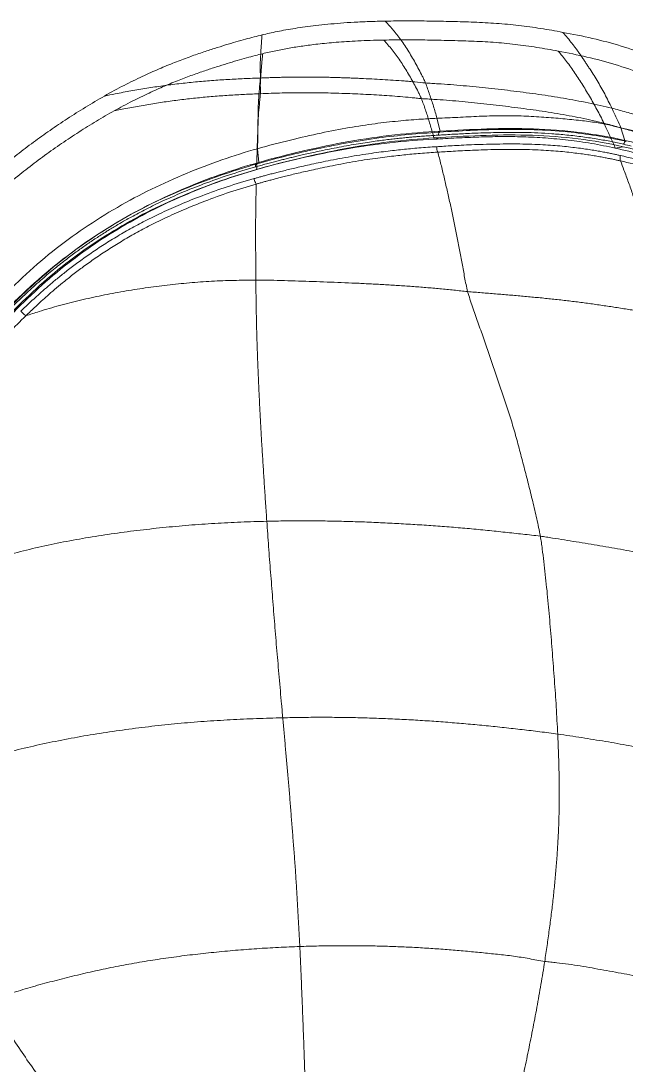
# Model space of a CAD drawing. Header units: inches. Extents: x 143011 to 144494, y -46023 to -44974.
# Drawn here: x 144052.5 to 144085.1, y -45899.4 to -45843.1 of the extents above; entities that cross this region are included whole.
import ezdxf

# ---------------------------------------------------------------- set-up
doc = ezdxf.new("R2010")
doc.units = ezdxf.units.IN
doc.header["$LTSCALE"] = 2
doc.header["$MEASUREMENT"] = 0
doc.layers.add('PRODUCT', color=1, linetype='CONTINUOUS', lineweight=15)

msp = doc.modelspace()

# ---------------------------------------------------------------- linework, layer by layer
at = {"layer": 'PRODUCT', "linetype": 'ByBlock'}
for p, q in [((144074.935, -45848.358), (144075.113, -45849.052)), ((144075.091, -45849.102), (144075.09, -45849.102)), ((144084.864, -45848.872), (144085.068, -45849.55)), ((144074.792, -45849.483), (144075.105, -45849.399)), ((144085.142, -45849.598), (144085.141, -45849.598)), ((144065.251, -45849.996), (144065.322, -45850.737)), ((144084.559, -45849.971), (144084.975, -45849.89)), ((144065.173, -45850.824), (144065.173, -45850.824)), ((144065.413, -45851.062), (144065.598, -45851.01)), ((144065.204, -45851.122), (144065.393, -45851.069))]:
    msp.add_line(p, q, dxfattribs=at)
for points, start_tangent, end_tangent in [([(144072.142, -45843.117), (144071.269, -45843.139), (144070.466, -45843.177), (144069.724, -45843.226), (144069.039, -45843.287), (144068.406, -45843.354), (144067.82, -45843.428), (144067.279, -45843.509), (144066.778, -45843.592), (144066.315, -45843.68), (144065.89, -45843.771), (144065.5, -45843.861)], (-0.999829, -0.018499), (-0.97219, -0.234194)), ([(144081.727, -45843.722), (144080.535, -45843.512), (144079.342, -45843.349), (144078.14, -45843.239), (144076.936, -45843.173), (144075.737, -45843.138), (144074.538, -45843.114), (144073.349, -45843.105), (144072.142, -45843.117)], (-0.982961, 0.183816), (-0.999829, -0.018488)), ([(144074.314, -45846.454), (144074.232, -45846.265), (144074.142, -45846.082), (144073.957, -45845.721), (144073.763, -45845.368), (144073.565, -45845.022), (144073.357, -45844.68), (144073.142, -45844.355), (144072.921, -45844.043), (144072.807, -45843.892), (144072.692, -45843.746), (144072.576, -45843.604), (144072.458, -45843.465), (144072.338, -45843.33), (144072.218, -45843.199), (144072.142, -45843.117)], (-0.368819, 0.929501), (-0.684119, 0.72937)), ([(144065.5, -45843.861), (144065.07, -45843.968), (144064.6, -45844.093), (144064.088, -45844.237), (144063.532, -45844.403), (144062.928, -45844.591), (144062.271, -45844.808), (144061.556, -45845.057), (144060.781, -45845.347), (144059.942, -45845.692), (144059.036, -45846.102), (144058.053, -45846.582), (144056.993, -45847.157)], (-0.972191, -0.23419), (-0.869092, -0.494651)), ([(144065.5, -45843.861), (144065.487, -45843.982), (144065.479, -45844.088), (144065.471, -45844.196), (144065.463, -45844.305), (144065.454, -45844.416), (144065.438, -45844.643), (144065.425, -45844.88), (144065.412, -45845.125), (144065.401, -45845.372), (144065.396, -45845.628), (144065.403, -45845.892), (144065.407, -45846.03), (144065.404, -45846.186)], (-0.126114, -0.992016), (-0.065199, -0.997872)), ([(144072.06, -45844.139), (144071.334, -45844.157), (144070.67, -45844.185), (144070.062, -45844.22), (144069.501, -45844.261), (144068.985, -45844.308), (144068.513, -45844.356), (144068.084, -45844.407), (144067.691, -45844.46), (144067.321, -45844.516), (144066.96, -45844.575), (144066.598, -45844.641), (144066.236, -45844.713), (144065.879, -45844.791), (144065.533, -45844.873)], (-0.99982, -0.018966), (-0.97108, -0.238755)), ([(144081.481, -45844.737), (144080.322, -45844.531), (144079.153, -45844.37), (144077.975, -45844.261), (144076.792, -45844.197), (144075.61, -45844.161), (144074.428, -45844.137), (144073.249, -45844.127), (144072.06, -45844.139)], (-0.982689, 0.185264), (-0.99982, -0.018968)), ([(144072.06, -45844.139), (144072.289, -45844.395), (144072.514, -45844.666), (144072.733, -45844.951), (144072.945, -45845.252), (144073.151, -45845.565), (144073.351, -45845.893), (144073.546, -45846.232), (144073.737, -45846.577), (144073.922, -45846.931), (144074.012, -45847.111), (144074.094, -45847.294)], (0.679349, -0.733816), (0.373991, -0.927432)), ([(144093.439, -45848.32), (144092.053, -45847.571), (144090.673, -45846.874), (144089.261, -45846.204), (144087.832, -45845.562), (144086.371, -45844.97), (144084.868, -45844.462), (144083.322, -45844.047), (144081.727, -45843.722)], (-0.8745, 0.485026), (-0.982963, 0.183806)), ([(144081.727, -45843.722), (144081.984, -45844.022), (144082.226, -45844.323), (144082.345, -45844.479), (144082.462, -45844.637), (144082.578, -45844.798), (144082.692, -45844.961), (144082.805, -45845.125), (144082.917, -45845.292), (144083.028, -45845.46), (144083.138, -45845.628), (144083.357, -45845.97), (144083.574, -45846.322), (144083.782, -45846.68), (144083.984, -45847.047), (144084.181, -45847.425), (144084.374, -45847.812)], (0.660541, -0.75079), (0.438225, -0.898865)), ([(144092.941, -45849.234), (144091.585, -45848.504), (144090.234, -45847.823), (144088.849, -45847.167), (144087.449, -45846.538), (144086.017, -45845.959), (144084.544, -45845.461), (144083.03, -45845.055), (144081.481, -45844.737)], (-0.875438, 0.483331), (-0.982691, 0.185254)), ([(144083.947, -45848.622), (144083.758, -45848.245), (144083.565, -45847.877), (144083.366, -45847.519), (144083.164, -45847.168), (144082.957, -45846.825), (144082.747, -45846.49), (144082.534, -45846.16), (144082.318, -45845.837), (144082.098, -45845.522), (144081.873, -45845.218), (144081.642, -45844.929), (144081.481, -45844.737)], (-0.438757, 0.898606), (-0.651075, 0.759013)), ([(144065.533, -45844.873), (144065.121, -45844.976), (144064.66, -45845.1), (144064.151, -45845.244), (144063.609, -45845.406), (144063.033, -45845.587), (144062.415, -45845.791), (144061.749, -45846.024), (144061.024, -45846.294), (144060.238, -45846.617), (144059.398, -45846.996), (144058.495, -45847.434), (144057.52, -45847.954)], (-0.97108, -0.238754), (-0.873169, -0.487418)), ([(144065.533, -45844.873), (144065.529, -45844.906), (144065.508, -45845.112), (144065.486, -45845.325), (144065.468, -45845.545), (144065.45, -45845.772), (144065.432, -45846.008), (144065.416, -45846.249), (144065.404, -45846.496), (144065.405, -45846.751), (144065.408, -45846.883), (144065.404, -45847.034)], (-0.106791, -0.994282), (-0.075544, -0.997143)), ([(144056.993, -45847.157), (144057.566, -45847.038), (144058.424, -45846.878), (144059.279, -45846.736), (144059.708, -45846.669), (144060.14, -45846.606), (144060.575, -45846.547), (144061.013, -45846.493), (144061.454, -45846.442), (144061.897, -45846.397), (144062.339, -45846.357), (144062.777, -45846.322), (144063.656, -45846.263), (144064.097, -45846.239), (144064.536, -45846.219), (144064.972, -45846.202), (144065.189, -45846.194), (144065.296, -45846.19), (144065.404, -45846.186)], (0.97671, 0.214566), (0.99932, 0.036879)), ([(144065.251, -45849.996), (144065.252, -45849.965), (144065.263, -45849.3), (144065.273, -45848.649), (144065.285, -45848.009), (144065.307, -45847.382), (144065.353, -45846.768), (144065.382, -45846.468), (144065.404, -45846.186)], (0.016359, 0.999866), (0.060925, 0.998142)), ([(144065.404, -45846.186), (144065.48, -45846.183), (144065.556, -45846.18), (144065.708, -45846.175), (144065.86, -45846.169), (144066.011, -45846.164), (144066.315, -45846.154), (144066.62, -45846.145), (144066.926, -45846.139), (144067.232, -45846.135), (144067.536, -45846.132), (144067.835, -45846.131), (144068.134, -45846.132), (144068.44, -45846.135), (144068.746, -45846.14), (144069.046, -45846.146), (144069.343, -45846.154), (144069.64, -45846.163), (144069.935, -45846.173), (144070.231, -45846.183), (144070.527, -45846.195), (144070.824, -45846.208), (144071.414, -45846.236), (144071.996, -45846.267), (144072.577, -45846.302), (144073.16, -45846.345), (144073.451, -45846.371), (144073.74, -45846.399), (144074.314, -45846.454)], (0.999357, 0.035856), (0.996516, -0.083403)), ([(144084.374, -45847.812), (144083.737, -45847.659), (144083.087, -45847.521), (144082.432, -45847.396), (144081.77, -45847.278), (144081.102, -45847.168), (144080.43, -45847.068), (144079.756, -45846.976), (144079.081, -45846.89), (144078.401, -45846.809), (144077.72, -45846.734), (144077.041, -45846.664), (144076.357, -45846.599), (144075.673, -45846.542), (144074.992, -45846.497), (144074.653, -45846.477), (144074.314, -45846.454)], (-0.968951, 0.247253), (-0.996994, 0.077484)), ([(144074.935, -45848.358), (144074.746, -45847.711), (144074.538, -45847.072), (144074.43, -45846.76), (144074.314, -45846.454)], (-0.266527, 0.963827), (-0.36995, 0.929052)), ([(144065.404, -45847.034), (144064.555, -45847.069), (144063.706, -45847.116), (144062.857, -45847.18), (144062.01, -45847.256), (144061.166, -45847.351), (144060.327, -45847.463), (144059.494, -45847.591), (144058.664, -45847.731), (144057.842, -45847.886), (144057.52, -45847.954)], (-0.999303, -0.037319), (-0.977657, -0.210205)), ([(144065.204, -45851.122), (144065.213, -45850.764), (144065.232, -45850.109), (144065.251, -45849.467), (144065.274, -45848.835), (144065.303, -45848.217), (144065.351, -45847.61), (144065.381, -45847.312), (144065.404, -45847.034)], (0.025811, 0.999667), (0.066297, 0.9978)), ([(144065.404, -45847.034), (144065.993, -45847.011), (144066.582, -45846.993), (144067.169, -45846.982), (144067.755, -45846.978), (144068.34, -45846.978), (144068.922, -45846.988), (144069.503, -45847.003), (144070.082, -45847.022), (144070.66, -45847.046), (144071.235, -45847.075), (144071.808, -45847.107), (144072.381, -45847.143), (144072.952, -45847.185), (144073.523, -45847.239), (144073.809, -45847.268), (144074.094, -45847.294)], (0.999229, 0.039262), (0.996886, -0.078862)), ([(144056.993, -45847.157), (144055.963, -45847.765), (144054.987, -45848.382), (144054.056, -45849.009), (144053.158, -45849.652), (144052.287, -45850.315), (144051.437, -45851.005), (144050.608, -45851.735)], (-0.869096, -0.494643), (-0.737924, -0.674884)), ([(144083.947, -45848.622), (144083.326, -45848.473), (144082.7, -45848.34), (144082.066, -45848.219), (144081.424, -45848.105), (144080.775, -45847.999), (144080.121, -45847.902), (144079.462, -45847.813), (144078.799, -45847.728), (144078.133, -45847.648), (144077.463, -45847.575), (144076.791, -45847.505), (144076.117, -45847.44), (144075.442, -45847.383), (144074.768, -45847.337), (144074.432, -45847.317), (144074.094, -45847.294)], (-0.968512, 0.248967), (-0.99689, 0.078803)), ([(144074.792, -45849.483), (144074.705, -45849.172), (144074.516, -45848.529), (144074.315, -45847.902), (144074.208, -45847.595), (144074.094, -45847.294)], (-0.268359, 0.963319), (-0.373808, 0.927506)), ([(144057.52, -45847.954), (144056.559, -45848.509), (144055.613, -45849.098), (144054.681, -45849.716), (144053.764, -45850.364), (144052.864, -45851.043), (144051.983, -45851.754), (144051.129, -45852.505)], (-0.873174, -0.487408), (-0.737035, -0.675855)), ([(144084.374, -45847.812), (144084.665, -45848.427), (144084.864, -45848.872)], (0.440577, -0.897715), (0.399298, -0.916821)), ([(144095.214, -45851.825), (144094.89, -45851.676), (144094.56, -45851.519), (144093.893, -45851.206), (144093.219, -45850.9), (144092.537, -45850.603), (144091.847, -45850.314), (144091.147, -45850.031), (144090.437, -45849.753), (144089.716, -45849.481), (144088.984, -45849.214), (144088.238, -45848.954), (144087.476, -45848.705), (144086.702, -45848.469), (144085.924, -45848.242), (144085.148, -45848.023), (144084.76, -45847.915), (144084.374, -45847.812)], (-0.914154, 0.405366), (-0.967913, 0.251285)), ([(144065.251, -45849.996), (144067.035, -45849.53), (144068.685, -45849.153), (144070.205, -45848.861), (144071.592, -45848.648), (144072.844, -45848.506), (144073.958, -45848.413), (144074.935, -45848.358)], (0.960687, 0.277635), (0.99853, 0.054202)), ([(144074.935, -45848.358), (144076.064, -45848.306), (144077.205, -45848.251), (144078.35, -45848.224), (144079.477, -45848.23), (144080.572, -45848.288), (144081.607, -45848.369), (144082.565, -45848.465), (144083.431, -45848.574), (144084.204, -45848.716), (144084.864, -45848.872)], (0.998532, 0.054164), (0.97468, -0.223602)), ([(144094.603, -45852.569), (144094.281, -45852.421), (144093.954, -45852.265), (144093.294, -45851.956), (144092.631, -45851.656), (144091.96, -45851.365), (144091.282, -45851.08), (144090.593, -45850.802), (144089.896, -45850.528), (144089.188, -45850.261), (144088.47, -45849.999), (144087.742, -45849.745), (144087.002, -45849.503), (144086.249, -45849.271), (144085.485, -45849.047), (144084.716, -45848.83), (144083.947, -45848.622)], (-0.913576, 0.406667), (-0.966708, 0.255882)), ([(144083.947, -45848.622), (144084.232, -45849.226), (144084.507, -45849.847), (144084.559, -45849.971)], (0.436562, -0.899674), (0.38748, -0.921878)), ([(144065.173, -45850.824), (144068.223, -45850.059), (144071.801, -45849.415), (144075.001, -45849.108)], (0.961588, 0.274496), (0.997726, 0.067395)), ([(144075.113, -45849.052), (144072.654, -45849.254), (144070.188, -45849.611), (144067.739, -45850.117), (144065.322, -45850.737)], (-0.998197, -0.060023), (-0.960667, -0.277703)), ([(144074.636, -45849.291), (144074.499, -45849.3), (144074.351, -45849.31), (144074.188, -45849.322), (144074.007, -45849.336), (144073.805, -45849.352), (144073.581, -45849.371), (144073.334, -45849.395), (144073.064, -45849.422), (144072.768, -45849.453), (144072.445, -45849.489), (144072.094, -45849.532), (144071.714, -45849.581), (144071.293, -45849.64), (144070.823, -45849.712), (144070.313, -45849.797), (144069.779, -45849.894), (144069.258, -45849.995), (144068.784, -45850.09), (144068.364, -45850.179), (144067.992, -45850.26), (144067.664, -45850.334), (144067.372, -45850.402), (144067.106, -45850.465), (144066.856, -45850.526), (144066.611, -45850.586), (144066.361, -45850.649), (144066.098, -45850.717), (144065.812, -45850.793), (144065.494, -45850.88)], (-0.997801, -0.066282), (-0.962971, -0.269607)), ([(144074.891, -45849.274), (144074.765, -45849.282), (144074.636, -45849.291)], (-0.99795, -0.064006), (-0.997801, -0.066282)), ([(144075.016, -45849.266), (144074.891, -45849.274)], (-0.997998, -0.063252), (-0.99795, -0.064006)), ([(144075.001, -45849.108), (144075.09, -45849.102)], (0.997726, 0.067395), (0.997794, 0.066379)), ([(144075.09, -45849.102), (144075.04, -45849.149), (144075.016, -45849.266)], (-0.99624, -0.086632), (-0.032873, -0.99946)), ([(144075.1, -45849.261), (144075.016, -45849.266)], (-0.998025, -0.06281), (-0.997999, -0.063237)), ([(144075.091, -45849.102), (144078.355, -45848.961), (144081.985, -45849.09), (144085.038, -45849.578)], (0.998088, 0.061808), (0.977567, -0.210624)), ([(144075.424, -45849.241), (144075.1, -45849.261)], (-0.998176, -0.060373), (-0.998025, -0.06281)), ([(144075.105, -45849.399), (144080.091, -45849.274), (144084.975, -45849.89)], (0.998206, 0.059869), (0.975016, -0.222134)), ([(144085.068, -45849.55), (144080.143, -45848.928), (144075.113, -45849.052)], (-0.975008, 0.222171), (-0.998197, -0.060023)), ([(144085.008, -45849.758), (144084.345, -45849.615), (144083.622, -45849.482), (144082.801, -45849.361), (144081.935, -45849.259), (144081.135, -45849.19), (144080.382, -45849.146), (144079.65, -45849.124), (144078.943, -45849.119), (144078.281, -45849.125), (144077.692, -45849.137), (144077.163, -45849.154), (144076.692, -45849.173), (144076.26, -45849.194), (144075.845, -45849.216), (144075.424, -45849.241)], (-0.975099, 0.221768), (-0.998176, -0.060373)), ([(144084.864, -45848.872), (144087.326, -45849.466), (144089.517, -45850.173), (144091.434, -45850.936), (144093.119, -45851.703), (144094.608, -45852.469), (144095.943, -45853.196)], (0.974681, -0.223602), (0.874611, -0.484826)), ([(144074.792, -45849.483), (144072.389, -45849.674), (144069.991, -45850.018), (144067.597, -45850.509), (144065.204, -45851.122)], (-0.998319, -0.057954), (-0.960581, -0.277999)), ([(144065.393, -45851.069), (144067.795, -45850.453), (144070.223, -45849.952), (144072.665, -45849.598), (144075.105, -45849.399)], (0.960655, 0.277743), (0.998206, 0.059869)), ([(144084.559, -45849.971), (144083.275, -45849.715), (144082.017, -45849.536), (144080.787, -45849.419), (144079.577, -45849.358), (144078.379, -45849.345), (144077.187, -45849.369), (144075.993, -45849.418), (144074.792, -45849.483)], (-0.974923, 0.222541), (-0.998319, -0.057954)), ([(144084.839, -45850.369), (144084.667, -45850.33), (144084.471, -45850.287), (144084.248, -45850.24), (144083.997, -45850.191), (144083.715, -45850.138), (144083.4, -45850.085), (144083.053, -45850.031), (144082.673, -45849.977), (144082.259, -45849.925), (144081.81, -45849.875), (144081.32, -45849.829), (144080.787, -45849.791), (144080.207, -45849.762), (144079.573, -45849.744), (144078.878, -45849.74), (144078.144, -45849.747), (144077.43, -45849.762), (144076.802, -45849.784), (144076.248, -45849.81), (144075.752, -45849.837), (144075.311, -45849.864), (144074.92, -45849.889)], (-0.975125, 0.221655), (-0.997854, -0.065484)), ([(144085.141, -45849.599), (144085.132, -45849.597), (144085.062, -45849.642), (144085.008, -45849.758)], (-0.948278, 0.31744), (-0.263437, -0.964677)), ([(144085.42, -45849.853), (144085.008, -45849.758)], (-0.974032, 0.22641), (-0.975121, 0.221675)), ([(144085.038, -45849.578), (144085.141, -45849.6)], (0.977567, -0.210624), (0.976867, -0.21385)), ([(144096.178, -45853.903), (144093.533, -45852.491), (144090.805, -45851.263), (144089.405, -45850.736), (144087.981, -45850.274), (144086.53, -45849.893), (144085.068, -45849.55)], (-0.871122, 0.491066), (-0.975008, 0.222171)), ([(144051.038, -45858.469), (144054.187, -45855.541), (144055.903, -45854.281), (144057.691, -45853.16), (144059.535, -45852.178), (144061.419, -45851.331), (144063.327, -45850.599), (144065.251, -45849.996)], (0.687874, 0.72583), (0.960694, 0.27761)), ([(144074.92, -45849.889), (144074.442, -45849.921), (144073.964, -45849.956), (144073.514, -45849.996), (144073.081, -45850.039), (144072.645, -45850.087), (144072.18, -45850.142), (144071.664, -45850.208), (144071.089, -45850.289), (144070.46, -45850.39), (144069.813, -45850.505), (144069.197, -45850.622), (144068.65, -45850.733), (144068.167, -45850.835), (144067.736, -45850.931), (144067.346, -45851.021), (144066.989, -45851.106), (144066.665, -45851.185), (144066.369, -45851.259), (144066.1, -45851.328), (144065.855, -45851.392), (144065.632, -45851.452), (144065.428, -45851.509), (144065.241, -45851.562), (144065.068, -45851.611)], (-0.997854, -0.065482), (-0.961025, -0.276463)), ([(144074.981, -45850.185), (144074.505, -45850.216), (144074.029, -45850.252), (144073.582, -45850.29), (144073.151, -45850.333), (144072.716, -45850.38), (144072.253, -45850.435), (144071.741, -45850.501), (144071.169, -45850.582), (144070.545, -45850.683), (144069.902, -45850.798), (144069.289, -45850.916), (144068.745, -45851.026), (144068.265, -45851.129), (144067.836, -45851.225), (144067.448, -45851.315), (144067.093, -45851.399), (144066.77, -45851.479), (144066.476, -45851.553), (144066.209, -45851.622), (144065.966, -45851.686), (144065.745, -45851.747), (144065.542, -45851.803), (144065.356, -45851.856), (144065.184, -45851.905)], (-0.997913, -0.064578), (-0.960454, -0.27844)), ([(144074.92, -45849.889), (144074.925, -45849.998), (144074.946, -45850.101), (144074.981, -45850.185)], (-0.030982, -0.99952), (0.503012, -0.86428)), ([(144084.837, -45850.657), (144084.666, -45850.619), (144084.471, -45850.576), (144084.251, -45850.53), (144084.002, -45850.481), (144083.723, -45850.429), (144083.411, -45850.376), (144083.067, -45850.323), (144082.69, -45850.27), (144082.28, -45850.218), (144081.834, -45850.169), (144081.349, -45850.124), (144080.82, -45850.086), (144080.245, -45850.057), (144079.616, -45850.04), (144078.925, -45850.035), (144078.194, -45850.042), (144077.483, -45850.058), (144076.859, -45850.081), (144076.307, -45850.106), (144075.812, -45850.133), (144075.372, -45850.16), (144074.981, -45850.185)], (-0.975141, 0.221586), (-0.997912, -0.064585)), ([(144076.591, -45857.702), (144076.502, -45857.319), (144076.429, -45856.939), (144076.358, -45856.562), (144076.289, -45856.188), (144076.154, -45855.448), (144076.013, -45854.718), (144075.868, -45853.995), (144075.716, -45853.282), (144075.56, -45852.578), (144075.399, -45851.879), (144075.234, -45851.186), (144075.064, -45850.502), (144074.981, -45850.185)], (-0.258083, 0.966123), (-0.253792, 0.967259)), ([(144095.494, -45854.251), (144092.895, -45852.865), (144090.209, -45851.658), (144088.83, -45851.139), (144087.427, -45850.683), (144085.998, -45850.309), (144084.559, -45849.971)], (-0.872394, 0.488804), (-0.974923, 0.222541)), ([(144084.839, -45850.369), (144084.819, -45850.475), (144084.819, -45850.576), (144084.837, -45850.657)], (-0.263402, -0.964686), (0.370586, -0.928798)), ([(144095.925, -45854.729), (144095.511, -45854.492), (144095.086, -45854.254), (144094.662, -45854.024), (144094.22, -45853.791), (144093.733, -45853.54), (144093.185, -45853.265), (144092.58, -45852.97), (144091.921, -45852.66), (144091.198, -45852.34), (144090.4, -45852.012), (144089.517, -45851.677), (144088.54, -45851.338), (144087.456, -45851.009), (144086.222, -45850.694), (144084.839, -45850.369)], (-0.866968, 0.498364), (-0.975156, 0.221521)), ([(144084.975, -45849.89), (144087.869, -45850.61), (144090.674, -45851.592), (144093.383, -45852.812), (144096.007, -45854.213)], (0.975016, -0.222134), (0.871193, -0.490941)), ([(144065.322, -45850.737), (144063.435, -45851.326), (144061.582, -45852.031), (144059.767, -45852.843), (144058, -45853.782), (144054.652, -45856.051), (144051.606, -45858.824)], (-0.960667, -0.277703), (-0.698056, -0.716044)), ([(144051.938, -45858.437), (144055.44, -45855.439), (144060.125, -45852.684), (144064.819, -45850.931)], (0.713256, 0.700903), (0.957081, 0.28982)), ([(144065.141, -45850.981), (144063.677, -45851.426), (144062.337, -45851.9), (144061.173, -45852.366), (144060.149, -45852.817), (144059.244, -45853.256), (144058.435, -45853.684), (144058.126, -45853.856)], (-0.960825, -0.277157), (-0.870484, -0.492197)), ([(144064.819, -45850.931), (144065.093, -45850.849)], (0.957081, 0.28982), (0.958694, 0.28444)), ([(144065.093, -45850.849), (144065.173, -45850.825)], (0.958694, 0.28444), (0.959144, 0.282918)), ([(144065.173, -45850.825), (144065.141, -45850.869), (144065.141, -45850.981)], (-0.908499, -0.417888), (0.159229, -0.987242)), ([(144065.211, -45850.961), (144065.141, -45850.981)], (-0.961263, -0.275633), (-0.960895, -0.276913)), ([(144065.494, -45850.88), (144065.211, -45850.961)], (-0.962971, -0.269607), (-0.961263, -0.275633)), ([(144095.866, -45854.996), (144095.453, -45854.76), (144095.03, -45854.524), (144094.609, -45854.295), (144094.168, -45854.063), (144093.683, -45853.812), (144093.137, -45853.538), (144092.535, -45853.244), (144091.879, -45852.936), (144091.16, -45852.619), (144090.368, -45852.293), (144089.49, -45851.959), (144088.519, -45851.622), (144087.445, -45851.295), (144086.217, -45850.982), (144084.837, -45850.657)], (-0.867457, 0.497513), (-0.975157, 0.221513)), ([(144084.837, -45850.657), (144085.025, -45851.148), (144085.272, -45851.82), (144085.512, -45852.504), (144085.745, -45853.199), (144085.973, -45853.903), (144086.197, -45854.612), (144086.418, -45855.326), (144086.634, -45856.046), (144086.844, -45856.774), (144087.048, -45857.513), (144087.243, -45858.264), (144087.431, -45859.025)], (0.363179, -0.931719), (0.23352, -0.972352)), ([(144065.204, -45851.122), (144063.301, -45851.718), (144061.406, -45852.449), (144059.533, -45853.3), (144057.71, -45854.294), (144054.297, -45856.685), (144052.753, -45858.068), (144051.319, -45859.526)], (-0.960581, -0.277999), (-0.68034, -0.732896)), ([(144051.727, -45859.183), (144054.826, -45856.337), (144058.163, -45854.074), (144059.907, -45853.148), (144061.695, -45852.348), (144063.522, -45851.652), (144065.393, -45851.069)], (0.693184, 0.720761), (0.960655, 0.277743)), ([(144065.068, -45851.611), (144063.616, -45852.052), (144062.261, -45852.532), (144061.095, -45853), (144060.084, -45853.45), (144059.192, -45853.888), (144058.383, -45854.322), (144057.62, -45854.763), (144056.886, -45855.22), (144056.196, -45855.684), (144055.56, -45856.139), (144054.988, -45856.572), (144054.487, -45856.969), (144054.05, -45857.332), (144053.667, -45857.663), (144053.328, -45857.965), (144053.023, -45858.243), (144052.744, -45858.503), (144052.482, -45858.752)], (-0.960955, -0.276705), (-0.722154, -0.691732)), ([(144065.184, -45851.905), (144063.743, -45852.347), (144062.403, -45852.828), (144061.25, -45853.295), (144060.251, -45853.744), (144059.371, -45854.179), (144058.572, -45854.611), (144057.819, -45855.05), (144057.095, -45855.503), (144056.414, -45855.962), (144055.786, -45856.414), (144055.222, -45856.843), (144054.728, -45857.238), (144054.297, -45857.597), (144053.92, -45857.925), (144053.586, -45858.226), (144053.285, -45858.503), (144053.01, -45858.762), (144052.752, -45859.009)], (-0.960715, -0.277537), (-0.718731, -0.695288)), ([(144065.068, -45851.611), (144065.094, -45851.721), (144065.135, -45851.824), (144065.184, -45851.905)], (0.158792, -0.987312), (0.613802, -0.78946)), ([(144065.162, -45857.084), (144065.156, -45856.353), (144065.152, -45855.628), (144065.149, -45854.909), (144065.149, -45854.198), (144065.154, -45853.494), (144065.166, -45852.796), (144065.18, -45852.11), (144065.184, -45851.905)], (-0.009441, 0.999955), (0.022809, 0.99974)), ([(144058.126, -45853.856), (144057.716, -45854.092), (144057.2, -45854.403)], (-0.870484, -0.492197), (-0.851309, -0.524664)), ([(144057.2, -45854.403), (144057.094, -45854.468), (144056.54, -45854.823), (144056.01, -45855.181), (144055.47, -45855.566), (144054.89, -45856.001), (144054.245, -45856.512), (144053.54, -45857.107), (144052.792, -45857.782), (144051.993, -45858.544)], (-0.851309, -0.524664), (-0.713871, -0.700277)), ([(144065.162, -45857.084), (144063.969, -45857.101), (144062.774, -45857.147), (144061.577, -45857.232), (144060.383, -45857.353), (144059.194, -45857.508), (144058.015, -45857.695), (144056.847, -45857.915), (144055.697, -45858.169), (144054.568, -45858.457), (144053.464, -45858.78), (144052.752, -45859.009)], (-0.999986, -0.00533), (-0.949277, -0.314441)), ([(144076.591, -45857.702), (144076.219, -45857.665), (144075.844, -45857.625), (144075.093, -45857.551), (144074.34, -45857.485), (144073.584, -45857.426), (144072.826, -45857.374), (144072.065, -45857.328), (144071.302, -45857.286), (144070.537, -45857.249), (144069.772, -45857.217), (144069.005, -45857.187), (144068.238, -45857.159), (144067.47, -45857.133), (144066.702, -45857.11), (144065.932, -45857.091), (144065.162, -45857.084)], (-0.995662, 0.093047), (-0.999999, -0.001697)), ([(144065.162, -45857.084), (144065.171, -45857.889), (144065.184, -45858.702), (144065.2, -45859.522), (144065.223, -45860.348), (144065.252, -45861.181), (144065.284, -45862.021), (144065.321, -45862.867), (144065.361, -45863.724), (144065.406, -45864.593), (144065.455, -45865.474), (144065.509, -45866.367), (144065.566, -45867.275), (144065.626, -45868.198), (144065.688, -45869.138), (144065.752, -45870.091)], (0.009846, -0.999952), (0.067794, -0.997699)), ([(144087.431, -45859.025), (144087.09, -45858.957), (144086.75, -45858.9), (144086.063, -45858.791), (144085.368, -45858.68), (144084.664, -45858.57), (144083.955, -45858.463), (144083.24, -45858.36), (144082.52, -45858.264), (144081.794, -45858.177), (144081.063, -45858.096), (144080.328, -45858.022), (144079.588, -45857.954), (144078.846, -45857.888), (144078.1, -45857.826), (144077.348, -45857.765), (144076.971, -45857.735), (144076.591, -45857.702)], (-0.975129, 0.221639), (-0.995663, 0.093034)), ([(144080.513, -45870.894), (144080.42, -45870.423), (144080.317, -45869.952), (144080.1, -45869.017), (144079.871, -45868.088), (144079.636, -45867.167), (144079.395, -45866.252), (144079.147, -45865.346), (144078.883, -45864.461), (144078.603, -45863.596), (144078.313, -45862.744), (144078.022, -45861.895), (144077.732, -45861.046), (144077.441, -45860.2), (144077.145, -45859.358), (144076.999, -45858.941), (144076.855, -45858.526), (144076.715, -45858.113), (144076.591, -45857.702)], (-0.176923, 0.984225), (-0.258285, 0.966069)), ([(144052.482, -45858.752), (144052.57, -45858.852), (144052.666, -45858.944), (144052.752, -45859.009)], (0.619145, -0.785277), (0.844527, -0.535514)), ([(144052.752, -45859.009), (144051.848, -45859.918), (144051.026, -45860.805), (144050.298, -45861.633), (144049.551, -45862.521), (144048.748, -45863.544), (144047.892, -45864.727)], (-0.718775, -0.695243), (-0.571168, -0.820833)), ([(144065.752, -45870.091), (144064.35, -45870.135), (144062.945, -45870.204), (144061.541, -45870.305), (144060.14, -45870.433), (144058.743, -45870.589), (144057.355, -45870.774), (144055.978, -45870.991), (144054.617, -45871.24), (144053.279, -45871.527), (144051.973, -45871.857), (144050.706, -45872.231), (144049.493, -45872.653), (144048.338, -45873.122), (144047.785, -45873.38), (144047.249, -45873.654), (144046.728, -45873.939), (144046.218, -45874.221)], (-0.999716, -0.023819), (-0.877839, -0.478956)), ([(144065.752, -45870.091), (144066.763, -45870.071), (144067.771, -45870.066), (144068.776, -45870.073), (144069.778, -45870.091), (144070.776, -45870.12), (144071.771, -45870.16), (144072.761, -45870.21), (144073.749, -45870.267), (144074.733, -45870.331), (144075.711, -45870.405), (144076.685, -45870.488), (144077.653, -45870.581), (144078.614, -45870.683), (144079.566, -45870.785), (144080.04, -45870.837), (144080.513, -45870.894)], (0.999661, 0.026054), (0.991477, -0.130283)), ([(144065.752, -45870.091), (144065.801, -45870.77), (144065.85, -45871.457), (144065.901, -45872.147), (144065.956, -45872.841), (144066.012, -45873.539), (144066.068, -45874.24), (144066.123, -45874.944), (144066.178, -45875.65), (144066.235, -45876.36), (144066.296, -45877.071), (144066.358, -45877.786), (144066.42, -45878.505), (144066.484, -45879.228), (144066.549, -45879.956), (144066.615, -45880.689)], (0.070698, -0.997498), (0.08974, -0.995965)), ([(144081.449, -45881.567), (144081.411, -45880.832), (144081.369, -45880.101), (144081.322, -45879.374), (144081.271, -45878.65), (144081.218, -45877.929), (144081.163, -45877.21), (144081.106, -45876.493), (144081.047, -45875.779), (144080.987, -45875.068), (144080.924, -45874.36), (144080.854, -45873.657), (144080.779, -45872.959), (144080.7, -45872.268), (144080.614, -45871.579), (144080.568, -45871.237), (144080.513, -45870.894)], (-0.048094, 0.998843), (-0.176937, 0.984222)), ([(144080.513, -45870.894), (144080.837, -45870.941), (144081.162, -45870.993), (144081.809, -45871.098), (144082.453, -45871.2), (144083.093, -45871.303), (144083.73, -45871.408), (144084.364, -45871.518), (144084.996, -45871.63), (144085.626, -45871.743), (144086.254, -45871.86), (144086.88, -45871.979), (144087.501, -45872.102), (144088.12, -45872.226), (144088.736, -45872.35), (144089.347, -45872.468), (144089.651, -45872.527), (144089.954, -45872.592)], (0.99147, -0.130333), (0.974311, -0.225206)), ([(144046.508, -45884.362), (144047.077, -45884.121), (144047.654, -45883.877), (144048.243, -45883.643), (144048.844, -45883.422), (144050.081, -45883.024), (144051.357, -45882.658), (144052.668, -45882.326), (144054.007, -45882.028), (144055.368, -45881.762), (144056.746, -45881.527), (144058.139, -45881.323), (144059.541, -45881.147), (144060.951, -45881.001), (144062.366, -45880.884), (144063.783, -45880.795), (144065.2, -45880.731), (144066.615, -45880.689)], (0.924321, 0.381617), (0.999729, 0.023291)), ([(144066.615, -45880.689), (144067.63, -45880.668), (144068.644, -45880.661), (144069.654, -45880.666), (144070.661, -45880.684), (144071.665, -45880.715), (144072.664, -45880.756), (144073.66, -45880.807), (144074.651, -45880.869), (144075.638, -45880.942), (144076.619, -45881.025), (144077.595, -45881.117), (144078.567, -45881.218), (144079.534, -45881.325), (144080.494, -45881.442), (144081.449, -45881.567)], (0.999656, 0.026226), (0.990746, -0.135726)), ([(144066.615, -45880.689), (144066.684, -45881.461), (144066.752, -45882.239), (144066.822, -45883.024), (144066.893, -45883.818), (144066.962, -45884.62), (144067.028, -45885.433), (144067.092, -45886.254), (144067.158, -45887.083), (144067.223, -45887.918), (144067.285, -45888.759), (144067.34, -45889.605), (144067.392, -45890.455), (144067.44, -45891.308), (144067.487, -45892.165), (144067.533, -45893.023)], (0.088765, -0.996053), (0.052262, -0.998633)), ([(144081.449, -45881.567), (144081.483, -45882.337), (144081.509, -45883.113), (144081.527, -45883.895), (144081.534, -45884.684), (144081.529, -45885.482), (144081.509, -45886.29), (144081.475, -45887.107), (144081.427, -45887.931), (144081.365, -45888.763), (144081.29, -45889.598), (144081.203, -45890.438), (144081.104, -45891.281), (144080.994, -45892.127), (144080.877, -45892.975), (144080.749, -45893.825)], (0.048573, -0.99882), (-0.154032, -0.988066)), ([(144081.449, -45881.567), (144082.098, -45881.66), (144082.744, -45881.758), (144083.387, -45881.86), (144084.026, -45881.966), (144084.661, -45882.075), (144085.293, -45882.187), (144085.923, -45882.303), (144086.549, -45882.42), (144087.172, -45882.541), (144087.793, -45882.665), (144088.411, -45882.791), (144089.027, -45882.924), (144089.639, -45883.067), (144089.944, -45883.147), (144090.249, -45883.233), (144090.553, -45883.322), (144090.855, -45883.4)], (0.990497, -0.137535), (0.975374, -0.220556)), ([(144050.794, -45895.941), (144051.81, -45895.594), (144052.851, -45895.268), (144053.915, -45894.972), (144054.994, -45894.694), (144056.086, -45894.432), (144057.193, -45894.192), (144058.316, -45893.975), (144059.452, -45893.781), (144060.596, -45893.611), (144061.746, -45893.463), (144062.901, -45893.337), (144064.058, -45893.229), (144065.216, -45893.14), (144066.375, -45893.072), (144067.533, -45893.023)], (0.943311, 0.331909), (0.999375, 0.03534)), ([(144067.533, -45893.023), (144068.439, -45892.996), (144069.344, -45892.982), (144070.246, -45892.979), (144071.146, -45892.987), (144072.043, -45893.006), (144072.937, -45893.036), (144073.827, -45893.078), (144074.712, -45893.132), (144075.592, -45893.197), (144076.466, -45893.272), (144077.336, -45893.354), (144078.2, -45893.443), (144079.059, -45893.543), (144079.908, -45893.678), (144080.329, -45893.754), (144080.749, -45893.825)], (0.999328, 0.036655), (0.989013, -0.147826)), ([(144067.905, -45900.979), (144067.885, -45900.905), (144067.87, -45900.8), (144067.846, -45900.542), (144067.828, -45900.272), (144067.813, -45900.004), (144067.79, -45899.466), (144067.77, -45898.928), (144067.752, -45898.39), (144067.733, -45897.852), (144067.714, -45897.313), (144067.693, -45896.776), (144067.672, -45896.238), (144067.65, -45895.701), (144067.628, -45895.164), (144067.605, -45894.628), (144067.581, -45894.093), (144067.558, -45893.558), (144067.533, -45893.023)], (-0.320182, 0.947356), (-0.048337, 0.998831)), ([(144080.749, -45893.825), (144080.649, -45894.444), (144080.545, -45895.064), (144080.438, -45895.683), (144080.326, -45896.303), (144080.21, -45896.923), (144080.089, -45897.542), (144079.966, -45898.161), (144079.841, -45898.781), (144079.713, -45899.399), (144079.582, -45900.018), (144079.446, -45900.635), (144079.304, -45901.252), (144079.158, -45901.867), (144079.006, -45902.481), (144078.849, -45903.093)], (-0.155258, -0.987874), (-0.253669, -0.967291)), ([(144090.089, -45895.575), (144089.789, -45895.5), (144089.489, -45895.42), (144088.885, -45895.269), (144088.276, -45895.136), (144087.662, -45895.008), (144087.047, -45894.883), (144086.43, -45894.759), (144085.809, -45894.639), (144085.186, -45894.523), (144084.56, -45894.407), (144083.932, -45894.293), (144083.302, -45894.18), (144082.67, -45894.073), (144082.034, -45893.974), (144081.394, -45893.897), (144081.071, -45893.865), (144080.749, -45893.825)], (-0.973906, 0.226952), (-0.989016, 0.147806)), ([(144063.262, -45910.202), (144062.755, -45909.824), (144062.251, -45909.442), (144061.259, -45908.648), (144060.294, -45907.815), (144059.355, -45906.948), (144058.444, -45906.049), (144057.564, -45905.118), (144056.71, -45904.165), (144055.881, -45903.191), (144055.078, -45902.199), (144054.298, -45901.19), (144053.543, -45900.167), (144052.813, -45899.129), (144052.11, -45898.079), (144051.437, -45897.015), (144050.794, -45895.941)], (-0.803835, 0.594852), (-0.501254, 0.8653))]:
    msp.add_spline(points, degree=3, dxfattribs=dict(at, start_tangent=start_tangent, end_tangent=end_tangent))

doc.saveas('drawing.dxf')
